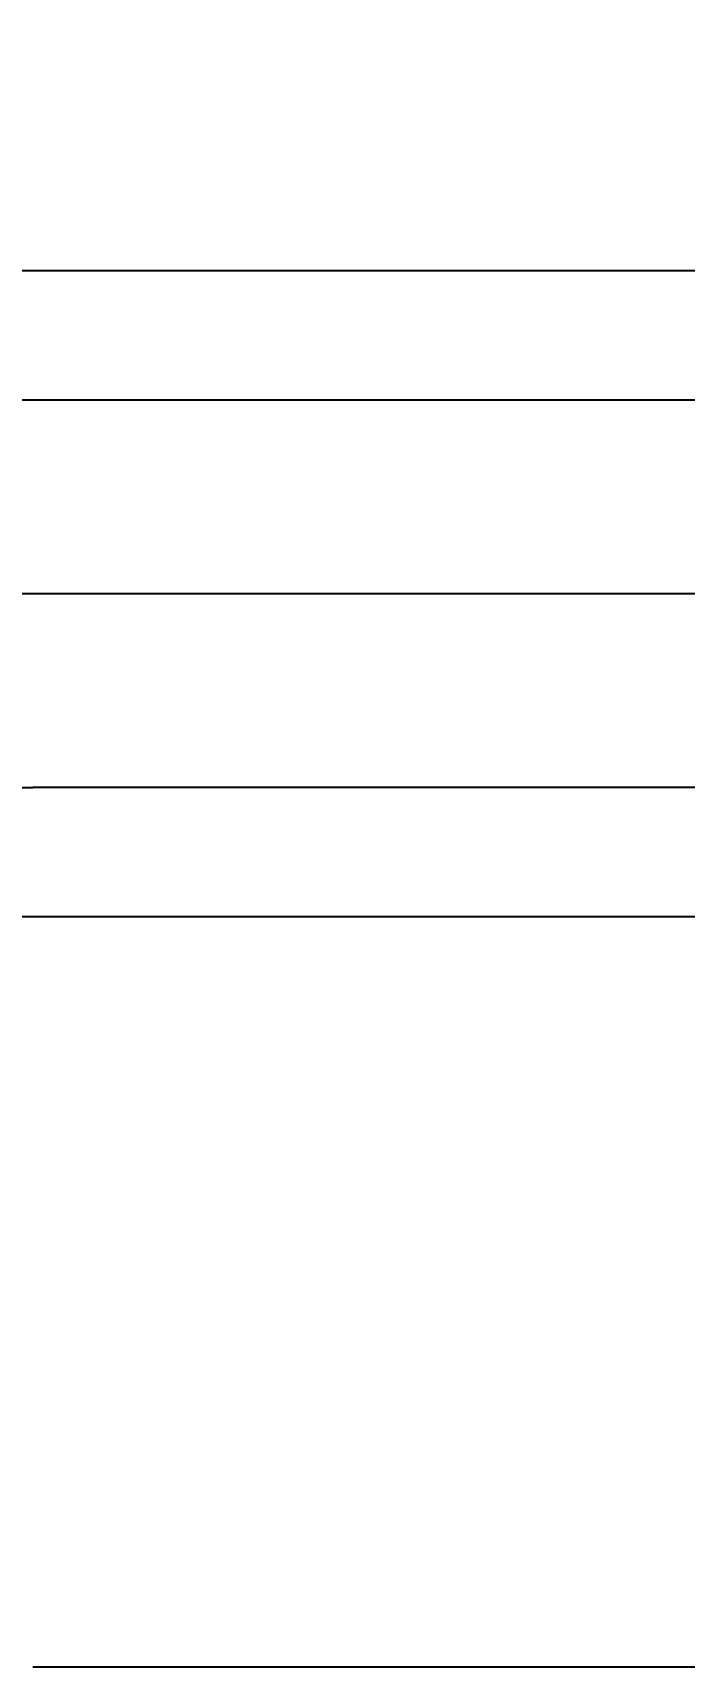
# Model space of a CAD drawing. Header units: millimetres. Extents: x -71832 to -66467, y 2511 to 5495.
# Drawn here: x -70334.1 to -70313.9, y 2747 to 2797.6 of the extents above; entities that cross this region are included whole.
import ezdxf

# ---------------------------------------------------------------- set-up
doc = ezdxf.new("R2010")
doc.units = ezdxf.units.MM
doc.styles.get("Standard").update_dxf_attribs({"font": 'arial.ttf'})
doc.dimstyles.new('CAM ÖLÇÜ', dxfattribs={"dimtxt": 20, "dimasz": 5, "dimexe": 1.25, "dimexo": 5, "dimtad": 0, "dimdec": 0, "dimtxsty": 'Standard', "dimcen": 2.5, "dimadec": 0, "dimazin": 0, "dimtfac": 1, "dimtdec": 0, "dimtmove": 0, "dimatfit": 3, "dimfxl": 1, "dimtfill": 1, "dimarcsym": 0})
doc.dimstyles.new('ISO-25', dxfattribs={"dimtxt": 2.5, "dimasz": 2.5, "dimexe": 1.25, "dimexo": 0.625, "dimtad": 1, "dimtxsty": 'Standard', "dimcen": 2.5, "dimadec": 0, "dimazin": 0, "dimtfac": 1, "dimtmove": 0, "dimatfit": 3, "dimfxl": 1, "dimarcsym": 0})

# ---------------------------------------------------------------- blocks, each defined once
blk = doc.blocks.new('RST116-2')
at = {"color": 253, "lineweight": -2}
blk.add_line((49.70000000001483, 116.4193714106202), (77.76826465751716, 116.4193714106202), dxfattribs=at)
at = {"lineweight": -2}
for p, q in [((35.5000000000059, 93.18809352729271), (77.76826465751716, 93.18809352729271)), ((35.00000000000591, 89.18809352729271), (77.76826465751716, 89.18809352729271)), ((35.00000000000591, 77.18809352729272), (77.76826465751716, 77.18809352729272)), ((35.5000000000059, 73.18809352729272), (77.76826465751716, 73.18809352729455))]:
    blk.add_line(p, q, dxfattribs=at)
blk = doc.blocks.new('*D41')
at = {"color": 0, "lineweight": -2, "transparency": 16777216}
for p, q in [((-71642.45847779475, 2782.960242427402), (-71642.45847779475, 2778.95617234529)), ((-70291.33517824407, 2782.960242427402), (-70291.33517824407, 2778.95617234529)), ((-71637.45847779473, 2780.20617234529), (-70994.51364248052, 2780.20617234529)), ((-70296.33517824407, 2780.20617234529), (-70939.2800135583, 2780.20617234529))]:
    blk.add_line(p, q, dxfattribs=at)
at = {"color": 0, "transparency": 16777216}
for points in [[(-71637.45847779473, 2781.039505678624), (-71637.45847779473, 2779.372839011957), (-71642.45847779475, 2780.20617234529)], [(-70296.33517824407, 2781.039505678624), (-70296.33517824407, 2779.372839011957), (-70291.33517824407, 2780.20617234529)]]:
    blk.add_solid(points, dxfattribs=at)
at = {"layer": 'Defpoints', "color": 0, "transparency": 16777216}
for p in [(-71642.45847779475, 2787.960242427402), (-70291.33517824407, 2787.960242427402), (-71642.45847779475, 2780.20617234529)]:
    blk.add_point(p, dxfattribs=at)
at = {"color": 0, "transparency": 16777216, "insert": (-70966.89682801941, 2780.20617234529), "char_height": 20, "attachment_point": 5, "bg_fill": 3, "box_fill_scale": 1.1, "bg_fill_color": 9, "bg_fill_true_color": 13158600, "bg_fill_transparency": 0}
blk.add_mtext('1351', dxfattribs=at)
blk = doc.blocks.new('*D42')
at = {"color": 0, "lineweight": -2, "transparency": 16777216}
for p, q in [((-71677.75826267153, 2861.373336319543), (-71677.75826267153, 2641.329332604801)), ((-68737.59138272124, 2861.373336671976), (-68737.59138272124, 2641.329332604801)), ((-71675.25826267153, 2642.579332604801), (-70302.67482269638, 2642.579332604801)), ((-68740.09138272122, 2642.579332604801), (-70112.67482269638, 2642.579332604801))]:
    blk.add_line(p, q, dxfattribs=at)
at = {"color": 0, "transparency": 16777216}
for points in [[(-71675.25826267153, 2642.995999271467), (-71675.25826267153, 2642.162665938134), (-71677.75826267153, 2642.579332604801)], [(-68740.09138272122, 2642.995999271467), (-68740.09138272122, 2642.162665938134), (-68737.59138272124, 2642.579332604801)]]:
    blk.add_solid(points, dxfattribs=at)
at = {"layer": 'Defpoints', "color": 0, "transparency": 16777216}
for p in [(-71677.75826267153, 2861.998336319543), (-68737.59138272124, 2861.998336671975), (-71677.75826267153, 2642.579332604801)]:
    blk.add_point(p, dxfattribs=at)
at = {"color": 0, "transparency": 16777216, "insert": (-70207.67482269638, 2642.579332604801), "char_height": 60, "attachment_point": 5}
blk.add_mtext('2940', dxfattribs=at)
blk = doc.blocks.new('*D44')
at = {"color": 0, "lineweight": -2, "transparency": 16777216}
for p, q in [((-71677.75826260996, 2747.749892191635), (-71677.75826260996, 2699.757241038571)), ((-70246.33517824407, 2746.353964544056), (-70246.33517824407, 2699.757241038571)), ((-71675.25826260996, 2701.007241038571), (-71509.27727977218, 2701.007241038571)), ((-70248.83517824407, 2701.007241038571), (-70414.81616108186, 2701.007241038571))]:
    blk.add_line(p, q, dxfattribs=at)
at = {"color": 0, "transparency": 16777216}
for points in [[(-71675.25826260996, 2701.423907705237), (-71675.25826260996, 2700.590574371904), (-71677.75826260996, 2701.007241038571)], [(-70248.83517824407, 2701.423907705237), (-70248.83517824407, 2700.590574371904), (-70246.33517824407, 2701.007241038571)]]:
    blk.add_solid(points, dxfattribs=at)
at = {"layer": 'Defpoints', "color": 0, "transparency": 16777216}
for p in [(-71677.75826260996, 2748.374892191636), (-70246.33517824407, 2746.978964544056), (-70246.33517824407, 2701.007241038571)]:
    blk.add_point(p, dxfattribs=at)
at = {"color": 0, "transparency": 16777216, "insert": (-70962.04672042702, 2701.007241038571), "char_height": 60, "attachment_point": 5}
blk.add_mtext('ORTA KAYIT KONUMU 1431', dxfattribs=at)

msp = doc.modelspace()

# ---------------------------------------------------------------- linework, layer by layer
for p, q in [((-70334.1034429016, 2790.206170427391), (-71552.18035831607, 2790.206170427391)), ((-70334.1034429016, 2786.206170427391), (-71552.18035831605, 2786.206170427391)), ((-70334.1034429016, 2774.206170427391), (-71552.18035831605, 2774.206170427391)), ((-70334.1034429016, 2770.206170427391), (-71552.18035831607, 2770.206170427391))]:
    msp.add_line(p, q)

# ---------------------------------------------------------------- block references
at = {"rotation": 180}
msp.add_blockref('RST116-2', (-70256.33517824407, 2863.398335954695), dxfattribs=at)

# ---------------------------------------------------------------- next in the draw order: dimensions: what is measured, and where the dimension line sits
dim = msp.add_linear_dim(base=(-71642.45847779475, 2780.20617234529), p1=(-70291.33517824407, 2787.960242427402), p2=(-71642.45847779475, 2787.960242427402), angle=180, dimstyle='CAM ÖLÇÜ')
dim.commit()
dim.dimension.update_dxf_attribs({"geometry": '*D41', "text_midpoint": (-70966.89682801941, 2780.20617234529)})

# ---------------------------------------------------------------- next in the draw order: dimensions: what is measured, and where the dimension line sits
dim = msp.add_linear_dim(base=(-70246.33517824407, 2701.007241038571), p1=(-71677.75826260996, 2748.374892191636), p2=(-70246.33517824407, 2746.978964544056), angle=180, text='ORTA KAYIT KONUMU <>', dimstyle='ISO-25', override={"dimtxt": 60, "dimgap": 5, "dimtad": 0, "dimdec": 0})
dim.commit()
dim.dimension.update_dxf_attribs({"geometry": '*D44', "text_midpoint": (-70962.04672042702, 2701.007241038571)})
dim = msp.add_linear_dim(base=(-71677.75826267153, 2642.579332604801), p1=(-68737.59138272124, 2861.998336671975), p2=(-71677.75826267153, 2861.998336319543), angle=180, dimstyle='ISO-25', override={"dimtxt": 60, "dimgap": 5, "dimtad": 0, "dimdec": 0})
dim.commit()
dim.dimension.update_dxf_attribs({"geometry": '*D42', "text_midpoint": (-70207.67482269638, 2642.579332604801)})

doc.saveas('drawing.dxf')
